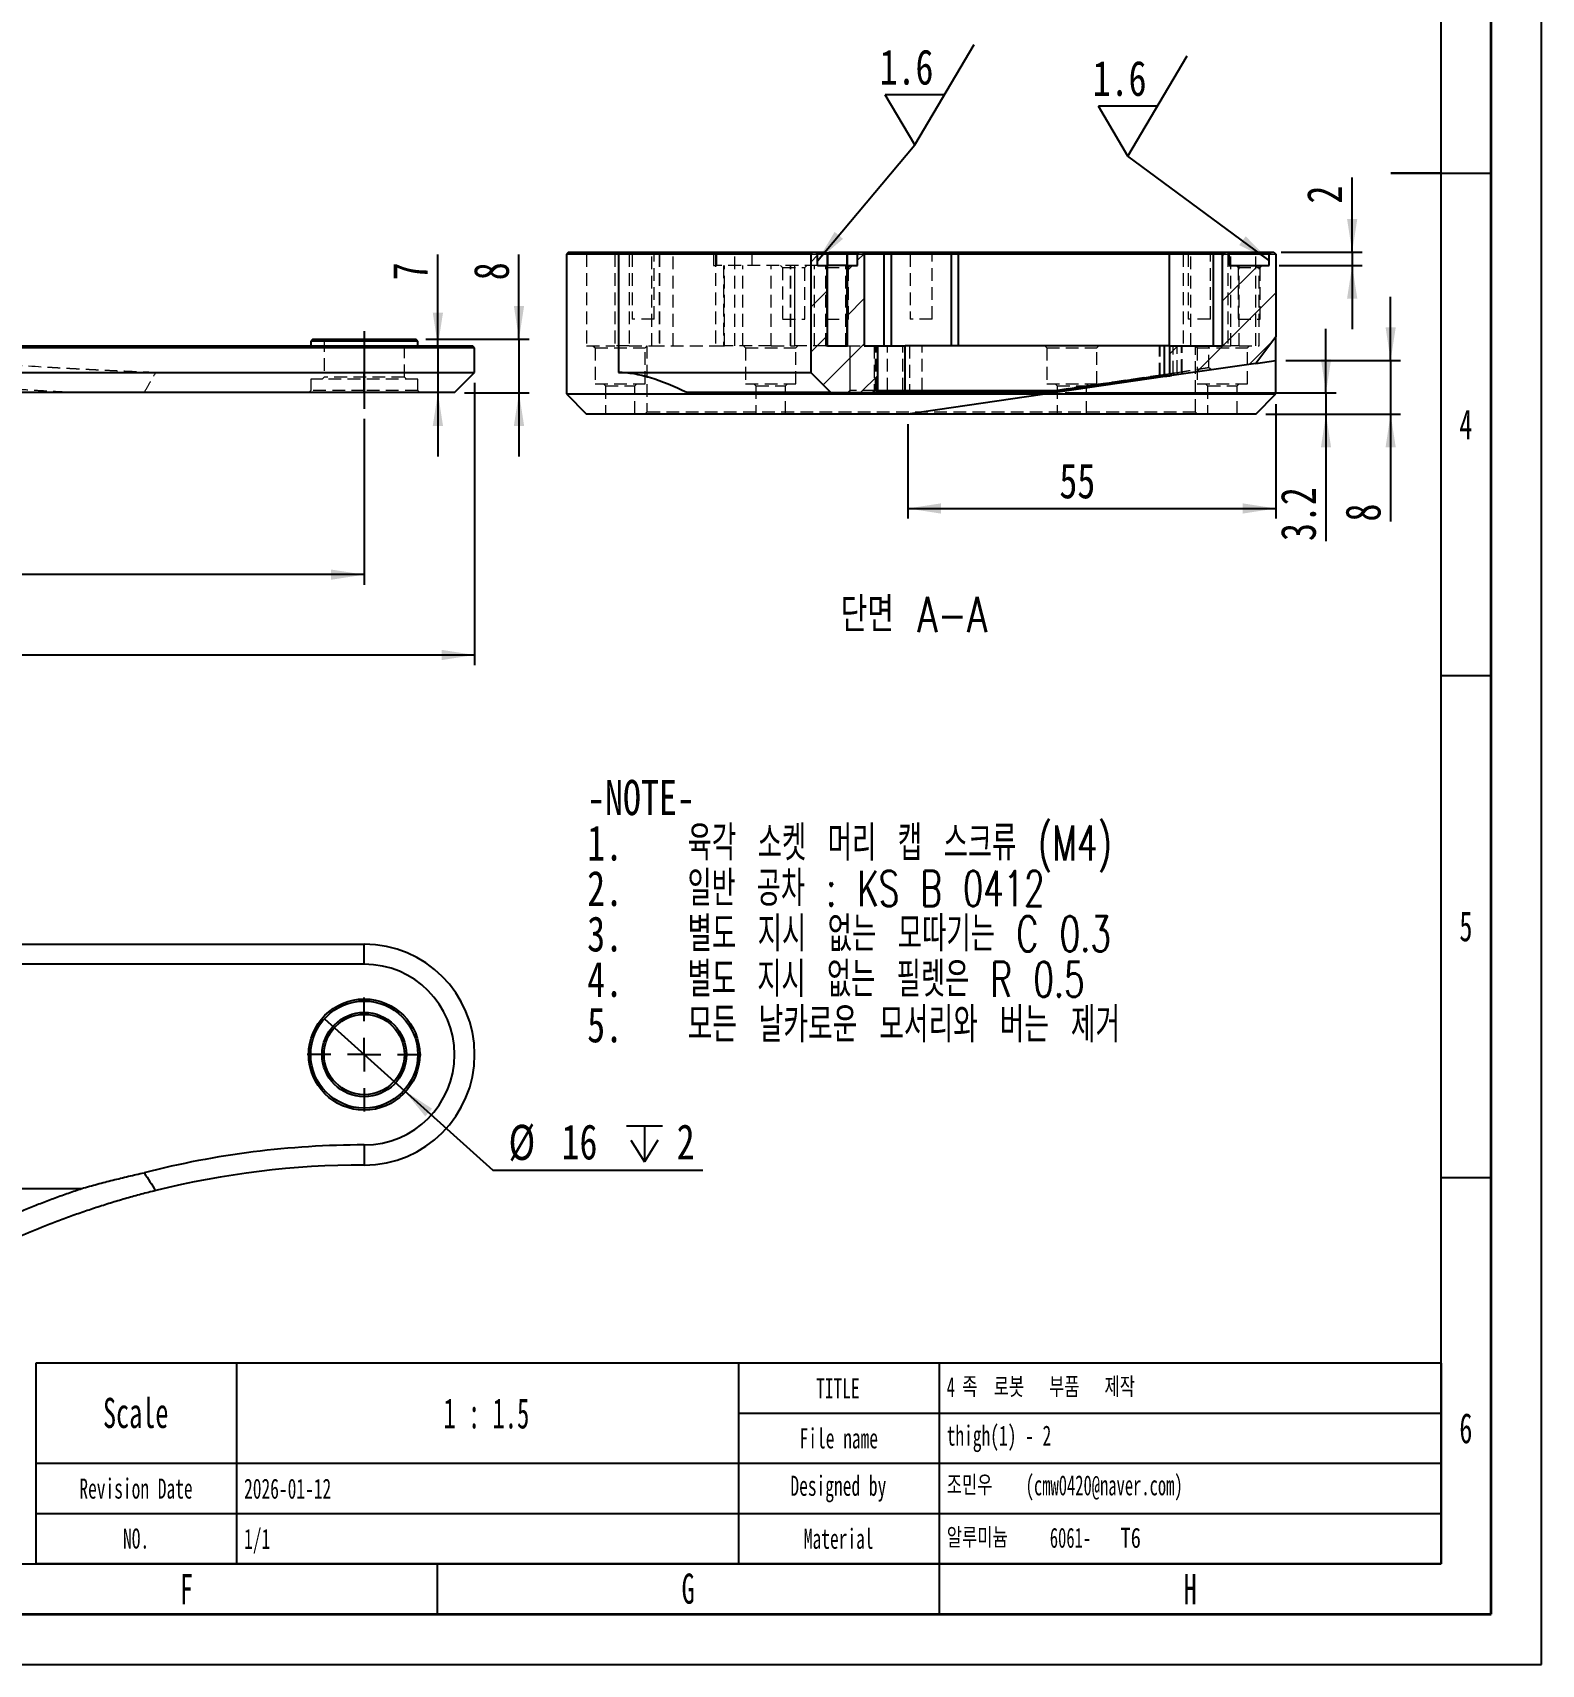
# Model space of a CAD drawing. Header units: millimetres. Extents: x 0 to 420, y 0 to 298.
# Drawn here: x 269.7 to 420, y 1 to 163.5 of the extents above; entities that cross this region are included whole.
import ezdxf

# ---------------------------------------------------------------- set-up
doc = ezdxf.new("R2010")
doc.units = ezdxf.units.MM
doc.linetypes.add('CENTERX2', pattern=[20.32, 12.7, -2.54, 2.54, -2.54])
doc.linetypes.add('HIDDEN', pattern=[1.905, 1.27, -0.635])
for name, color, linetype in [('SLD-0', 179, 'Continuous'), ('가는실선', 7, 'Continuous'), ('레이어10', 30, 'Continuous'), ('절단면', 230, 'Continuous'), ('중심선', 1, 'CENTERX2'), ('치수선', 104, 'Continuous')]:
    doc.layers.add(name, color=color, linetype=linetype)
for name, color, linetype, lineweight in [('도면층1', 4, 'Continuous', 35), ('도면층2', 3, 'Continuous', 25), ('도면층3', 5, 'Continuous', 25)]:
    doc.layers.add(name, color=color, linetype=linetype, lineweight=lineweight)
doc.styles.add('SLDTEXTSTYLE0', font='TXT', dxfattribs={"width": 0.75, "bigfont": 'bigfont'})
doc.styles.add('SLDTEXTSTYLE10', font='TXT', dxfattribs={"width": 0.680556, "bigfont": 'bigfont'})
doc.styles.add('SLDTEXTSTYLE11', font='TXT', dxfattribs={"width": 0.694444, "bigfont": 'bigfont'})
doc.styles.add('SLDTEXTSTYLE2', font='TXT', dxfattribs={"width": 0.638186})
doc.styles.add('SLDTEXTSTYLE3', font='TXT', dxfattribs={"width": 0.605})
doc.styles.add('SLDTEXTSTYLE4', font='TXT', dxfattribs={"width": 0.75})
doc.styles.add('SLDTEXTSTYLE5', font='TXT', dxfattribs={"width": 0.598704})
doc.styles.add('SLDTEXTSTYLE8', font='TXT', dxfattribs={"width": 0.684211, "bigfont": 'bigfont'})
doc.styles.add('SLDTEXTSTYLE9', font='TXT', dxfattribs={"width": 0.676471, "bigfont": 'bigfont'})
doc.dimstyles.new('SLDDIMSTYLE0', dxfattribs={"dimtxt": 3.5, "dimasz": 3.302, "dimexe": 0, "dimexo": 0.0625, "dimgap": 0.875, "dimtad": 1, "dimdec": 3, "dimlfac": 1.5, "dimrnd": 1e-09, "dimzin": 12, "dimdsep": 46, "dimtxsty": 'SLDTEXTSTYLE4', "dimsah": 1, "dimcen": 0.09, "dimadec": 0, "dimazin": 3, "dimtfac": 1, "dimtdec": 3, "dimtofl": 0, "dimtmove": 0, "dimatfit": 3, "dimfxl": 1, "dimfrac": 2, "dimtolj": 1, "dimtzin": 12, "dimarcsym": 0})
doc.dimstyles.new('SLDDIMSTYLE1', dxfattribs={"dimtxt": 3.5, "dimasz": 3.302, "dimexe": 0, "dimexo": 0.0625, "dimgap": 0.875, "dimtad": 1, "dimdec": 3, "dimlfac": 1.5, "dimrnd": 1e-09, "dimzin": 12, "dimdsep": 46, "dimtxsty": 'SLDTEXTSTYLE4', "dimsah": 1, "dimcen": 0.09, "dimadec": 0, "dimazin": 3, "dimtfac": 1, "dimtdec": 3, "dimtmove": 0, "dimatfit": 0, "dimfxl": 1, "dimfrac": 2, "dimtolj": 1, "dimtzin": 12, "dimarcsym": 0})
doc.dimstyles.new('SLDDIMSTYLE11', dxfattribs={"dimtxt": 3.5, "dimasz": 3.302, "dimexe": 0, "dimexo": 0.0625, "dimgap": 0.875, "dimtad": 0, "dimtih": 1, "dimtoh": 1, "dimdec": 3, "dimlfac": 1.5, "dimrnd": 1e-09, "dimzin": 12, "dimdsep": 46, "dimtxsty": 'SLDTEXTSTYLE4', "dimblk1": 'NONE', "dimsah": 1, "dimcen": 0, "dimadec": 0, "dimazin": 3, "dimtfac": 1, "dimtdec": 3, "dimtmove": 0, "dimatfit": 3, "dimldrblk": 'NONE', "dimfxl": 1, "dimfrac": 2, "dimtolj": 1, "dimtzin": 12, "dimarcsym": 0})
doc.dimstyles.new('SLDDIMSTYLE13', dxfattribs={"dimtxt": 0.18, "dimasz": 3.302, "dimexe": 0, "dimexo": 0.0625, "dimgap": 0, "dimtad": 0, "dimtih": 1, "dimtoh": 1, "dimdec": 0, "dimrnd": 1e-09, "dimzin": 0, "dimdsep": 46, "dimtxsty": 'Standard', "dimsah": 1, "dimcen": 0.09, "dimadec": 0, "dimazin": 0, "dimtfac": 3.302, "dimtdec": 0, "dimtofl": 0, "dimtmove": 0, "dimatfit": 3, "dimfxl": 1, "dimfrac": 2, "dimtolj": 1, "dimtzin": 0, "dimarcsym": 0})

# ---------------------------------------------------------------- blocks, each defined once
blk = doc.blocks.new('_D')
at = {"layer": '치수선', "transparency": 16777216}
for p, q in [((302.72, 125.04), (302.72, 108.53)), ((69.39, 121.86), (69.39, 108.53)), ((302.72, 109.53), (69.39, 109.53))]:
    blk.add_line(p, q, dxfattribs=at)
for points in [[(69.39, 109.53), (72.69, 109.02), (72.69, 110.04)], [(302.72, 109.53), (299.42, 110.04), (299.42, 109.02)]]:
    blk.add_solid(points, dxfattribs=at)
at = {"layer": '치수선', "transparency": 16777216, "insert": (182.18, 114.04), "char_height": 3.5, "attachment_point": 1, "style": 'SLDTEXTSTYLE4'}
blk.add_mtext('350', dxfattribs=at)
blk = doc.blocks.new('_D_2')
at = {"layer": '레이어10', "transparency": 16777216}
for p, q in [((313.72, 128.65), (313.72, 100.53)), ((34.05, 126.52), (34.05, 100.53)), ((34.05, 101.53), (313.72, 101.53))]:
    blk.add_line(p, q, dxfattribs=at)
for points in [[(34.05, 101.53), (37.36, 101.02), (37.36, 102.04)], [(313.72, 101.53), (310.42, 102.04), (310.42, 101.02)]]:
    blk.add_solid(points, dxfattribs=at)
at = {"layer": '레이어10', "transparency": 16777216, "char_height": 3.5, "attachment_point": 1, "style": 'SLDTEXTSTYLE4'}
for s, insert in [('(', (166.35, 106.04)), ('419.5', (168.07, 106.04)), (')', (179.71, 106.04))]:
    blk.add_mtext(s, dxfattribs=dict(at, insert=insert))
blk = doc.blocks.new('_D_4')
at = {"layer": '치수선', "transparency": 16777216}
for p, q in [((310.06, 132.32), (310.06, 141.43)), ((310.06, 132.32), (310.06, 127.65)), ((310.06, 127.65), (310.06, 121.3))]:
    blk.add_line(p, q, dxfattribs=at)
for points in [[(310.06, 132.32), (310.57, 135.62), (309.55, 135.62)], [(310.06, 127.65), (309.55, 124.35), (310.57, 124.35)]]:
    blk.add_solid(points, dxfattribs=at)
at = {"layer": '치수선', "transparency": 16777216, "insert": (305.55, 138.85), "char_height": 3.5, "attachment_point": 1, "rotation": 90, "style": 'SLDTEXTSTYLE4'}
blk.add_mtext('7', dxfattribs=at)
blk = doc.blocks.new('_D_5')
at = {"layer": '치수선', "transparency": 16777216}
for p, q in [((318.14, 132.99), (318.14, 141.43)), ((308.85, 132.99), (319.14, 132.99)), ((318.14, 132.99), (318.14, 127.65)), ((312.72, 127.65), (319.14, 127.65)), ((318.14, 127.65), (318.14, 121.3))]:
    blk.add_line(p, q, dxfattribs=at)
for points in [[(318.14, 132.99), (318.65, 136.29), (317.63, 136.29)], [(318.14, 127.65), (317.63, 124.35), (318.65, 124.35)]]:
    blk.add_solid(points, dxfattribs=at)
at = {"layer": '치수선', "transparency": 16777216, "insert": (313.63, 138.85), "char_height": 3.5, "attachment_point": 1, "rotation": 90, "style": 'SLDTEXTSTYLE4'}
blk.add_mtext('8', dxfattribs=at)
blk = doc.blocks.new('SW_SYMBOL_HOLE_DEPTH')
at = {"layer": '치수선', "color": 0}
for p, q in [((0, 875), (800, 875)), ((400, 875), (400, 75)), ((100, 555), (400, 75)), ((700, 555), (400, 75))]:
    blk.add_line(p, q, dxfattribs=at)
blk = doc.blocks.new('_D_41')
at = {"layer": '치수선', "transparency": 16777216}
for p, q in [((298.76, 65.3), (306.69, 58.17)), ((306.69, 58.17), (315.52, 50.23)), ((315.52, 50.23), (336.44, 50.23))]:
    blk.add_line(p, q, dxfattribs=at)
blk.add_solid([(306.69, 58.17), (308.8, 55.58), (309.48, 56.34)], dxfattribs=at)
at = {"layer": '치수선', "transparency": 16777216, "xscale": 0.004470703125, "yscale": 0.004470703125, "zscale": 0.004470703125}
blk.add_blockref('SW_SYMBOL_HOLE_DEPTH', (328.85, 50.71), dxfattribs=at)
at = {"layer": '치수선', "transparency": 16777216, "char_height": 3.5, "attachment_point": 1, "style": 'SLDTEXTSTYLE4'}
for s, insert in [('%%c', (317.1, 54.74)), ('16', (322.38, 54.79)), ('2', (333.85, 54.79))]:
    blk.add_mtext(s, dxfattribs=dict(at, insert=insert))
blk = doc.blocks.new('_None')
blk = doc.blocks.new('SW_CENTERMARKSYMBOL_21')
at = {"layer": '중심선', "color": 0}
for p, q in [((0, 3.33), (0, 5.67)), ((0, 0), (0, 1.67)), ((-3.33, 0), (-5.67, 0)), ((0, 0), (-1.67, 0)), ((0, 0), (0, -1.67)), ((0, 0), (1.67, 0)), ((3.33, 0), (5.67, 0)), ((0, -3.33), (0, -5.67))]:
    blk.add_line(p, q, dxfattribs=at)
blk = doc.blocks.new('_D_42')
at = {"layer": '치수선', "transparency": 16777216}
for p, q in [((393.55, 126.52), (393.55, 115.12)), ((356.88, 124.52), (356.88, 115.12)), ((356.88, 116.12), (393.55, 116.12))]:
    blk.add_line(p, q, dxfattribs=at)
for points in [[(356.88, 116.12), (360.18, 115.61), (360.18, 116.63)], [(393.55, 116.12), (390.24, 116.63), (390.24, 115.61)]]:
    blk.add_solid(points, dxfattribs=at)
at = {"layer": '치수선', "transparency": 16777216, "insert": (371.98, 120.63), "char_height": 3.5, "attachment_point": 1, "style": 'SLDTEXTSTYLE4'}
blk.add_mtext('55', dxfattribs=at)
blk = doc.blocks.new('_D_43')
at = {"layer": '치수선', "transparency": 16777216}
for p, q in [((404.98, 130.85), (404.98, 137.2)), ((394.55, 130.85), (405.98, 130.85)), ((404.98, 130.85), (404.98, 125.52)), ((392.55, 125.52), (405.98, 125.52)), ((404.98, 125.52), (404.98, 114.82))]:
    blk.add_line(p, q, dxfattribs=at)
for points in [[(404.98, 130.85), (405.49, 134.16), (404.48, 134.16)], [(404.98, 125.52), (404.48, 122.22), (405.49, 122.22)]]:
    blk.add_solid(points, dxfattribs=at)
at = {"layer": '치수선', "transparency": 16777216, "insert": (400.47, 114.82), "char_height": 3.5, "attachment_point": 1, "rotation": 90, "style": 'SLDTEXTSTYLE4'}
blk.add_mtext('8', dxfattribs=at)
blk = doc.blocks.new('_D_44')
at = {"layer": '치수선', "transparency": 16777216}
for p, q in [((398.54, 127.65), (398.54, 134)), ((372.55, 127.65), (399.54, 127.65)), ((398.54, 127.65), (398.54, 125.52)), ((392.55, 125.52), (399.54, 125.52)), ((398.54, 125.52), (398.54, 112.88))]:
    blk.add_line(p, q, dxfattribs=at)
for points in [[(398.54, 127.65), (399.05, 130.96), (398.04, 130.96)], [(398.54, 125.52), (398.04, 122.22), (399.05, 122.22)]]:
    blk.add_solid(points, dxfattribs=at)
at = {"layer": '치수선', "transparency": 16777216, "insert": (394.03, 112.88), "char_height": 3.5, "attachment_point": 1, "rotation": 90, "style": 'SLDTEXTSTYLE4'}
blk.add_mtext('3.2', dxfattribs=at)
blk = doc.blocks.new('_D_45')
at = {"layer": '치수선', "transparency": 16777216}
for p, q in [((401.15, 141.65), (401.15, 149.08)), ((394.08, 141.65), (402.15, 141.65)), ((401.15, 141.65), (401.15, 140.32)), ((393.88, 140.32), (402.15, 140.32)), ((401.15, 140.32), (401.15, 133.97))]:
    blk.add_line(p, q, dxfattribs=at)
for points in [[(401.15, 141.65), (401.66, 144.96), (400.64, 144.96)], [(401.15, 140.32), (400.64, 137.02), (401.66, 137.02)]]:
    blk.add_solid(points, dxfattribs=at)
at = {"layer": '치수선', "transparency": 16777216, "insert": (396.64, 146.49), "char_height": 3.5, "attachment_point": 1, "rotation": 90, "style": 'SLDTEXTSTYLE4'}
blk.add_mtext('2', dxfattribs=at)
blk = doc.blocks.new('SW_SFSYMBOL_0')
at = {"layer": '가는실선', "color": 0}
for p, q in [((0, 0), (5.9, 10)), ((0, 0), (-2.95, 5)), ((2.95, 5), (-2.95, 5))]:
    blk.add_line(p, q, dxfattribs=at)
at = {"layer": '가는실선', "color": 0, "insert": (-3.51, 9.51), "char_height": 3.5, "attachment_point": 1, "style": 'SLDTEXTSTYLE4'}
blk.add_mtext('1.6', dxfattribs=at)
blk = doc.blocks.new('SW_SFSYMBOL_1')
at = {"layer": '가는실선', "color": 0}
for p, q in [((0, 0), (5.9, 10)), ((0, 0), (-2.95, 5)), ((2.95, 5), (-2.95, 5))]:
    blk.add_line(p, q, dxfattribs=at)
at = {"layer": '가는실선', "color": 0, "insert": (-3.51, 9.51), "char_height": 3.5, "attachment_point": 1, "style": 'SLDTEXTSTYLE4'}
blk.add_mtext('1.6', dxfattribs=at)

msp = doc.modelspace()

# ---------------------------------------------------------------- hatches: boundary and pattern name
at = {"layer": '절단면', "linetype": 'Continuous', "lineweight": 18}
h = msp.add_hatch(dxfattribs=at)
h.set_pattern_fill('ANSI31', color=256, angle=3e-322, style=0)
h.paths.add_polyline_path([(350.87375, 132.32153), (348.87385, 132.32153), (348.87385, 140.32153), (347.87959, 140.32153), (347.87959, 141.45487), (347.67959, 141.65487), (347.41292, 141.65487), (347.21292, 141.45487), (347.21292, 129.65487), (349.21292, 127.65487), (353.67959, 127.65487), (353.87959, 127.85487), (353.87959, 132.32153), (352.54626, 132.32153), (352.54626, 141.45487), (352.34626, 141.65487), (352.07959, 141.65487), (351.87959, 141.45487), (351.87959, 140.32153), (350.87375, 140.32153)], flags=0)
h = msp.add_hatch(dxfattribs=at)
h.set_pattern_fill('ANSI31', color=256, angle=3e-322, style=0)
edge = h.paths.add_edge_path(flags=0)
edge.add_line((392.87959, 141.45487), (392.87959, 140.32153))
edge.add_line((392.87959, 140.32153), (388.87959, 140.32153))
edge.add_line((388.87959, 140.32153), (388.87959, 141.45487))
edge.add_line((388.87959, 141.45487), (388.67959, 141.65487))
edge.add_line((388.67959, 141.65487), (388.41292, 141.65487))
edge.add_line((388.41292, 141.65487), (388.21292, 141.45487))
edge.add_line((388.21292, 141.45487), (388.21292, 132.32153))
edge.add_line((388.21292, 132.32153), (382.94062, 132.32153))
edge.add_line((382.94062, 132.32153), (382.94062, 129.50389))
edge.add_spline(control_points=[(382.94062, 129.50389), (382.96602, 129.48955), (382.99127, 129.47497), (383.01639, 129.46016), (383.0415, 129.44535), (383.06648, 129.43031), (383.09134, 129.41508), (383.12644, 129.39356), (383.1613, 129.37163), (383.19594, 129.34936)], knot_values=[0, 0, 0, 0, 0.000131231, 0.000131231, 0.000131231, 0.00026242, 0.00026242, 0.00026242, 0.000447713, 0.000447713, 0.000447713, 0.000447713], weights=[1, 1, 1, 1, 1, 1, 1, 1, 1, 1], degree=3, periodic=0)
edge.add_line((383.19594, 129.34936), (391.56708, 130.56699))
edge.add_line((391.56708, 130.56699), (393.54626, 133.21992))
edge.add_line((393.54626, 133.21992), (393.54626, 141.45487))
edge.add_line((393.54626, 141.45487), (393.34626, 141.65487))
edge.add_line((393.34626, 141.65487), (393.07959, 141.65487))
edge.add_line((393.07959, 141.65487), (392.87959, 141.45487))

# ---------------------------------------------------------------- linework, layer by layer
at = {"color": 7, "linetype": 'Continuous', "lineweight": 25}
for p, q in [((323.07959, 141.65487), (322.87959, 141.45487)), ((322.87959, 141.45487), (322.87959, 127.52153)), ((328.05898, 141.45487), (322.87959, 141.45487)), ((323.07959, 141.65487), (328.22966, 141.65487)), ((328.22966, 141.65487), (328.05898, 141.45487)), ((347.21292, 141.45487), (328.05898, 141.45487)), ((328.05898, 141.45487), (328.05898, 129.65487)), ((328.22966, 141.65487), (347.41292, 141.65487)), ((347.21292, 141.45487), (347.41292, 141.65487)), ((347.21292, 141.45487), (347.21292, 129.65487)), ((347.41292, 141.65487), (347.67959, 141.65487)), ((347.67959, 141.65487), (347.87959, 141.45487)), ((347.67959, 141.65487), (348.78698, 141.65487)), ((347.87959, 140.32153), (347.87959, 141.45487)), ((350.83247, 141.45487), (347.87959, 141.45487)), ((348.86853, 141.65487), (348.86853, 140.32153)), ((348.86875, 141.65487), (348.86876, 141.65487)), ((348.86876, 140.32153), (348.86876, 141.65487)), ((349.01645, 141.65487), (350.83247, 141.65487)), ((350.83247, 132.32153), (350.83247, 141.65487)), ((350.83247, 141.65487), (350.86853, 141.65487)), ((350.86853, 140.32153), (350.86853, 141.65487)), ((350.86853, 141.65487), (352.07959, 141.65487)), ((351.87959, 141.45487), (350.86853, 141.45487)), ((351.87959, 141.45487), (352.07959, 141.65487)), ((351.87959, 140.32153), (351.87959, 141.45487)), ((352.07959, 141.65487), (352.34626, 141.65487)), ((352.34626, 141.65487), (352.54626, 141.45487)), ((352.34626, 141.65487), (354.59021, 141.65487)), ((352.54626, 141.45487), (352.54626, 132.32153)), ((354.52841, 141.45487), (352.54626, 141.45487)), ((354.52841, 132.32153), (354.52841, 141.45487)), ((355.21256, 141.45487), (354.52841, 141.45487)), ((354.59021, 141.65487), (355.42148, 141.65487)), ((355.21622, 141.45854), (355.21256, 141.45487)), ((355.21256, 141.45487), (355.21256, 132.32153)), ((355.21622, 141.45854), (355.21622, 132.32153)), ((355.42148, 141.65487), (355.22209, 141.45487)), ((361.20376, 141.45487), (355.22209, 141.45487)), ((355.42148, 141.65487), (361.00437, 141.65487)), ((361.20376, 141.45487), (361.00437, 141.65487)), ((361.00437, 141.65487), (361.83564, 141.65487)), ((361.20963, 141.45854), (361.20963, 132.32153)), ((361.21329, 141.45487), (361.20963, 141.45854)), ((361.89744, 141.45487), (361.21329, 141.45487)), ((361.21329, 141.45487), (361.21329, 132.32153)), ((361.83564, 141.65487), (383.12574, 141.65487)), ((361.89744, 141.45487), (361.89744, 132.32153)), ((382.92574, 141.45487), (361.89744, 141.45487)), ((383.12574, 141.65487), (382.92574, 141.45487)), ((382.92574, 141.45487), (382.92574, 132.32153)), ((387.21818, 141.45487), (382.92574, 141.45487)), ((383.12574, 141.65487), (387.13202, 141.65487)), ((387.21818, 141.45487), (387.13202, 141.65487)), ((387.13202, 141.65487), (388.41292, 141.65487)), ((387.3023, 141.45854), (387.3023, 132.32153)), ((387.30383, 141.45487), (387.3023, 141.45854)), ((388.21292, 141.45487), (387.30383, 141.45487)), ((387.30383, 141.45487), (387.30383, 132.32153)), ((388.21292, 141.45487), (388.41292, 141.65487)), ((388.21292, 141.45487), (388.21292, 132.32153)), ((388.41292, 141.65487), (388.67959, 141.65487)), ((388.67959, 141.65487), (388.87959, 141.45487)), ((388.67959, 141.65487), (393.07959, 141.65487)), ((388.87959, 140.32153), (388.87959, 141.45487)), ((392.87959, 141.45487), (388.87959, 141.45487)), ((392.87959, 141.45487), (393.07959, 141.65487)), ((392.87959, 140.32153), (392.87959, 141.45487)), ((393.07959, 141.65487), (393.34626, 141.65487)), ((393.34626, 141.65487), (393.54626, 141.45487)), ((393.54626, 141.45487), (393.54626, 133.21992)), ((347.87959, 140.32153), (348.87385, 140.32153)), ((348.87385, 132.32153), (348.87385, 140.32153)), ((350.83247, 140.32153), (348.87385, 140.32153)), ((350.86853, 132.32153), (350.86853, 140.32153)), ((350.86853, 140.32153), (350.87375, 140.32153)), ((350.87375, 132.32153), (350.87375, 140.32153)), ((350.87375, 140.32153), (351.87959, 140.32153)), ((388.87959, 140.32153), (392.87959, 140.32153)), ((302.72143, 132.12153), (187.3881, 132.12153)), ((187.8881, 132.32153), (302.72143, 132.32153)), ((297.5881, 132.9882), (297.3881, 132.7882)), ((297.3881, 132.7882), (297.3881, 132.32153)), ((302.72143, 132.7882), (297.3881, 132.7882)), ((297.5881, 132.9882), (302.72143, 132.9882)), ((302.72143, 132.9882), (307.85476, 132.9882)), ((308.05476, 132.7882), (302.72143, 132.7882)), ((302.72143, 132.12153), (302.72143, 132.32153)), ((302.72143, 132.32153), (313.52143, 132.32153)), ((302.72143, 132.12153), (302.72143, 129.65487)), ((313.72143, 132.12153), (302.72143, 132.12153)), ((308.05476, 132.7882), (307.85476, 132.9882)), ((308.05476, 132.32153), (308.05476, 132.7882)), ((313.72143, 132.12153), (313.52143, 132.32153)), ((313.72143, 129.65487), (313.72143, 132.12153)), ((348.87385, 132.32153), (350.87375, 132.32153)), ((352.54626, 132.32153), (353.87959, 132.32153)), ((353.87959, 127.85487), (353.87959, 132.32153)), ((353.87959, 132.32153), (356.60648, 132.32153)), ((356.60648, 127.85487), (356.60648, 132.32153)), ((382.43619, 132.32153), (356.60648, 132.32153)), ((382.43619, 129.42504), (382.43619, 132.32153)), ((382.92574, 132.32153), (382.43619, 132.32153)), ((382.94062, 132.32153), (382.94062, 129.50389)), ((382.94062, 132.32153), (388.21292, 132.32153)), ((393.54626, 133.21992), (391.56708, 130.56699)), ((393.54626, 127.52153), (393.54626, 133.21992)), ((391.56708, 130.56699), (383.19594, 129.34936)), ((155.91298, 129.65487), (302.72143, 129.65487)), ((302.72143, 127.65487), (302.72143, 129.65487)), ((302.72143, 129.65487), (313.72143, 129.65487)), ((311.72143, 127.65487), (313.72143, 129.65487)), ((328.05898, 129.65487), (347.21292, 129.65487)), ((349.21292, 127.65487), (347.21292, 129.65487)), ((371.64124, 127.85487), (382.43619, 129.42504)), ((382.51581, 129.25044), (371.83201, 127.69643)), ((382.43619, 129.42504), (382.84917, 129.48959)), ((382.51581, 129.25044), (382.43619, 129.42504)), ((302.72143, 127.65487), (155.91298, 127.65487)), ((311.72143, 127.65487), (302.72143, 127.65487)), ((322.87959, 127.52153), (324.87959, 125.52153)), ((322.87959, 127.52153), (393.54626, 127.52153)), ((349.21292, 127.65487), (334.86922, 127.65487)), ((349.21292, 127.65487), (353.67959, 127.65487)), ((353.87959, 127.85487), (353.67959, 127.65487)), ((356.67917, 127.65487), (353.67959, 127.65487)), ((353.87959, 127.85487), (356.60648, 127.85487)), ((356.60648, 127.85487), (371.64124, 127.85487)), ((356.60648, 127.85487), (356.67917, 127.65487)), ((371.54626, 127.65487), (356.67917, 127.65487)), ((371.83201, 127.69643), (371.54626, 127.65487)), ((371.83201, 127.69643), (371.64124, 127.85487)), ((391.54626, 125.52153), (393.54626, 127.52153)), ((391.54626, 125.52153), (324.87959, 125.52153)), ((155.91298, 72.7314), (302.72143, 72.7314)), ((302.72143, 70.7314), (302.72143, 72.7314)), ((302.72143, 70.7314), (155.91298, 70.7314)), ((302.72143, 52.7314), (302.72143, 50.7314)), ((257.30535, 48.39807), (274.57256, 48.39807))]:
    msp.add_line(p, q, dxfattribs=at)
at = {"color": 7, "linetype": 'HIDDEN', "lineweight": 18}
for p, q in [((324.67959, 141.65487), (324.87959, 141.45487)), ((324.87959, 141.45487), (324.87959, 132.32153)), ((327.68005, 141.45487), (327.68005, 132.32153)), ((329.12201, 141.45487), (329.12201, 132.32153)), ((329.12355, 141.45854), (329.12355, 132.32153)), ((329.20011, 141.65487), (329.40011, 141.45487)), ((329.29383, 141.65487), (329.20767, 141.45487)), ((329.40011, 141.45487), (329.40011, 134.9882)), ((331.36457, 132.32153), (331.36457, 141.45487)), ((331.60011, 141.45487), (331.80011, 141.65487)), ((331.60011, 134.9882), (331.60011, 141.45487)), ((332.08528, 141.65487), (332.1985, 141.45487)), ((332.12025, 141.45854), (332.12025, 132.32153)), ((332.12238, 141.45487), (332.12238, 132.32153)), ((333.50011, 141.45487), (333.30011, 141.65487)), ((333.50011, 132.32153), (333.50011, 141.45487)), ((337.31836, 141.65487), (337.51836, 141.45487)), ((337.51836, 141.45487), (337.51836, 140.32153)), ((337.5859, 141.65487), (337.70893, 141.45487)), ((337.70893, 141.45487), (337.70893, 132.32153)), ((337.81631, 141.45487), (337.81631, 140.32153)), ((339.46122, 141.65487), (339.64224, 141.45487)), ((339.64224, 132.32153), (339.64224, 141.45487)), ((341.57126, 141.65487), (341.38676, 141.45487)), ((341.38676, 140.32153), (341.38676, 141.45487)), ((347.21292, 141.45487), (347.87959, 141.45487)), ((350.86853, 141.45487), (350.83247, 141.45487)), ((350.84278, 140.32153), (350.84278, 141.65487)), ((351.87959, 141.45487), (352.54626, 141.45487)), ((356.91292, 141.65487), (357.11292, 141.45487)), ((357.11292, 141.45487), (357.11292, 134.9882)), ((359.31292, 141.45487), (359.51292, 141.65487)), ((359.31292, 134.9882), (359.31292, 141.45487)), ((384.22735, 141.45487), (384.34057, 141.65487)), ((384.30347, 141.45487), (384.30347, 132.32153)), ((384.3056, 141.45854), (384.3056, 132.32153)), ((384.62574, 141.65487), (384.82574, 141.45487)), ((384.82574, 141.45487), (384.82574, 134.9882)), ((385.06128, 132.32153), (385.06128, 141.45487)), ((387.02574, 141.45487), (387.22574, 141.65487)), ((387.02574, 134.9882), (387.02574, 141.45487)), ((387.23736, 141.45487), (387.32827, 141.45487)), ((388.21292, 141.45487), (388.87959, 141.45487)), ((388.7458, 141.45487), (388.7458, 132.32153)), ((389.04626, 141.45487), (389.23376, 141.65487)), ((389.04626, 132.32153), (389.04626, 141.45487)), ((391.54626, 141.45487), (391.74626, 141.65487)), ((391.54626, 132.32153), (391.54626, 141.45487)), ((392.87959, 141.45487), (393.54626, 141.45487)), ((337.51836, 140.32153), (337.81631, 140.32153)), ((347.87959, 140.32153), (337.81631, 140.32153)), ((338.53057, 140.32153), (338.53057, 132.32153)), ((338.6081, 132.32153), (338.6081, 140.32153)), ((340.45303, 132.32153), (340.45303, 140.32153)), ((343.27938, 132.32153), (343.27938, 140.32153)), ((344.20904, 140.32153), (344.40904, 140.12153)), ((344.40904, 140.12153), (346.60904, 140.12153)), ((344.40904, 140.12153), (344.40904, 134.9882)), ((345.19492, 132.32153), (345.19492, 140.32153)), ((345.23715, 132.32153), (345.23715, 140.32153)), ((345.6002, 140.32153), (345.6002, 132.32153)), ((345.62471, 132.32153), (345.62471, 140.32153)), ((346.60904, 140.12153), (346.80904, 140.32153)), ((346.60904, 134.9882), (346.60904, 140.12153)), ((347.5757, 132.32153), (347.5757, 140.32153)), ((348.56664, 140.32153), (348.76664, 140.12153)), ((348.70957, 132.32153), (348.70957, 140.32153)), ((348.76664, 140.12153), (350.96664, 140.12153)), ((348.76664, 140.12153), (348.76664, 134.9882)), ((348.86875, 132.32153), (348.86875, 140.32153)), ((350.70719, 132.32153), (350.70719, 140.32153)), ((350.70838, 132.32153), (350.70838, 140.32153)), ((350.84278, 140.32153), (350.83247, 140.32153)), ((350.86853, 140.32153), (350.84278, 140.32153)), ((350.84278, 132.32153), (350.84278, 140.32153)), ((350.96664, 140.12153), (351.16664, 140.32153)), ((350.96664, 134.9882), (350.96664, 140.12153)), ((389.57959, 140.32153), (389.77959, 140.12153)), ((389.77959, 140.12153), (391.97959, 140.12153)), ((389.77959, 140.12153), (389.77959, 134.9882)), ((389.87959, 132.32153), (389.87959, 140.32153)), ((391.87959, 132.32153), (391.87959, 140.32153)), ((391.97959, 140.12153), (392.17959, 140.32153)), ((391.97959, 134.9882), (391.97959, 140.12153)), ((331.60011, 134.9882), (329.40011, 134.9882)), ((344.40904, 134.9882), (346.60904, 134.9882)), ((348.76664, 134.9882), (350.96664, 134.9882)), ((359.31292, 134.9882), (357.11292, 134.9882)), ((387.02574, 134.9882), (384.82574, 134.9882)), ((389.77959, 134.9882), (391.97959, 134.9882)), ((298.72143, 132.9882), (298.72143, 129.1882)), ((302.72143, 132.12153), (302.72143, 132.32153)), ((302.72143, 132.12153), (302.72143, 129.65487)), ((306.72143, 129.1882), (306.72143, 132.9882)), ((324.87959, 132.32153), (327.68005, 132.32153)), ((325.51292, 132.32153), (325.71292, 132.12153)), ((325.71292, 132.12153), (330.71292, 132.12153)), ((325.71292, 132.12153), (325.71292, 128.52153)), ((329.12201, 132.32153), (327.68005, 132.32153)), ((329.12355, 132.32153), (329.12201, 132.32153)), ((329.12355, 132.32153), (331.36457, 132.32153)), ((330.71292, 132.12153), (330.89775, 132.30636)), ((330.71292, 128.52153), (330.71292, 132.12153)), ((330.87959, 132.32153), (330.87959, 125.72153)), ((331.36457, 132.32153), (337.70893, 132.32153)), ((337.70893, 132.32153), (338.53057, 132.32153)), ((338.53057, 132.32153), (338.6081, 132.32153)), ((343.27938, 132.32153), (338.6081, 132.32153)), ((340.51292, 132.32153), (340.71292, 132.12153)), ((340.71292, 132.12153), (345.71292, 132.12153)), ((340.71292, 132.12153), (340.71292, 128.52153)), ((343.27938, 132.32153), (345.23715, 132.32153)), ((345.23715, 132.32153), (345.6002, 132.32153)), ((345.6002, 132.32153), (345.62471, 132.32153)), ((348.70957, 132.32153), (345.62471, 132.32153)), ((345.71292, 132.12153), (345.91292, 132.32153)), ((345.71292, 128.52153), (345.71292, 132.12153)), ((348.70957, 132.32153), (348.87385, 132.32153)), ((348.86875, 132.32153), (348.87385, 132.32153)), ((350.87375, 132.32153), (352.54626, 132.32153)), ((351.10991, 132.32153), (351.10991, 127.85487)), ((351.14966, 127.85487), (351.14966, 132.32153)), ((353.53177, 132.32153), (353.53177, 127.85487)), ((353.66978, 127.85487), (353.66978, 132.32153)), ((353.77506, 127.85487), (353.77506, 132.32153)), ((354.86662, 127.85487), (354.86662, 132.32153)), ((356.39361, 127.85487), (356.39361, 132.32153)), ((357.03819, 132.32153), (357.03819, 127.85487)), ((358.3113, 127.85487), (358.3113, 132.32153)), ((370.51292, 132.32153), (370.71292, 132.12153)), ((370.71292, 132.12153), (375.71292, 132.12153)), ((370.71292, 132.12153), (370.71292, 128.52153)), ((375.71292, 132.12153), (375.91292, 132.32153)), ((375.71292, 128.52153), (375.71292, 132.12153)), ((381.96907, 129.35643), (381.96907, 132.32153)), ((382.03081, 129.36608), (382.03081, 132.32153)), ((383.30392, 129.56434), (383.30392, 132.32153)), ((383.7093, 129.62403), (383.7093, 132.32153)), ((384.15271, 129.70181), (384.15271, 132.32153)), ((384.21444, 129.70979), (384.21444, 132.32153)), ((385.5281, 132.30636), (385.71292, 132.12153)), ((385.54626, 125.72153), (385.54626, 132.32153)), ((385.71292, 132.12153), (390.71292, 132.12153)), ((385.71292, 132.12153), (385.71292, 128.52153)), ((386.87959, 130.14036), (386.87959, 132.32153)), ((388.21292, 132.32153), (389.04626, 132.32153)), ((389.87959, 132.32153), (389.04626, 132.32153)), ((389.87959, 132.32153), (391.87959, 132.32153)), ((390.71292, 132.12153), (390.91292, 132.32153)), ((390.71292, 128.52153), (390.71292, 132.12153)), ((387.12291, 129.92056), (386.87959, 130.14036)), ((386.87959, 130.13821), (386.87959, 130.14036)), ((387.12159, 129.92037), (386.87959, 130.13821)), ((308.05476, 128.9882), (297.3881, 128.9882)), ((297.3881, 128.9882), (297.3881, 127.85487)), ((298.72143, 129.1882), (298.52143, 128.9882)), ((306.72143, 129.1882), (298.72143, 129.1882)), ((302.72143, 127.65487), (302.72143, 129.65487)), ((306.92143, 128.9882), (306.72143, 129.1882)), ((308.05476, 127.85487), (308.05476, 128.9882)), ((325.71292, 128.52153), (330.71292, 128.52153)), ((326.54626, 128.52153), (326.74626, 128.32153)), ((329.67959, 128.32153), (329.87959, 128.52153)), ((340.71292, 128.52153), (345.71292, 128.52153)), ((341.54626, 128.52153), (341.74626, 128.32153)), ((344.67959, 128.32153), (344.87959, 128.52153)), ((370.71292, 128.52153), (375.71292, 128.52153)), ((384.15271, 129.70181), (371.45498, 127.85487)), ((384.21444, 129.70979), (371.46184, 127.85487)), ((371.54626, 128.52153), (371.74626, 128.32153)), ((371.64582, 127.85487), (381.96907, 129.35643)), ((374.67959, 128.32153), (374.87959, 128.52153)), ((382.0441, 129.18182), (381.96907, 129.35643)), ((382.11043, 129.19147), (382.03081, 129.36608)), ((383.47853, 129.39047), (383.30392, 129.56507)), ((383.88389, 129.44943), (383.70929, 129.62403)), ((384.15271, 129.70181), (384.10786, 129.48201)), ((384.10786, 129.48201), (384.15271, 129.70181)), ((384.21444, 129.70979), (384.17618, 129.49194)), ((384.17618, 129.49194), (384.21444, 129.70979)), ((385.71292, 128.52153), (390.71292, 128.52153)), ((386.54626, 128.52153), (386.74626, 128.32153)), ((389.67959, 128.32153), (389.87959, 128.52153)), ((297.3881, 127.85487), (297.1881, 127.65487)), ((302.72143, 127.85487), (297.3881, 127.85487)), ((308.05476, 127.85487), (302.72143, 127.85487)), ((308.25476, 127.65487), (308.05476, 127.85487)), ((326.74626, 128.32153), (329.67959, 128.32153)), ((326.74626, 128.32153), (326.74626, 125.52153)), ((329.67959, 125.52153), (329.67959, 128.32153)), ((341.74626, 128.32153), (344.67959, 128.32153)), ((341.74626, 128.32153), (341.74626, 125.52153)), ((344.67959, 125.52153), (344.67959, 128.32153)), ((351.10991, 127.85487), (350.90991, 127.65487)), ((351.14966, 127.85487), (350.95364, 127.65487)), ((351.14966, 127.85487), (351.10991, 127.85487)), ((353.66978, 127.85487), (351.14966, 127.85487)), ((353.53177, 127.85487), (353.33177, 127.65487)), ((353.66978, 127.85487), (353.47008, 127.65487)), ((353.87959, 127.85487), (353.66978, 127.85487)), ((353.77506, 127.85487), (353.84158, 127.65487)), ((354.86662, 127.85487), (354.8001, 127.65487)), ((356.39361, 127.85487), (356.4663, 127.65487)), ((357.03819, 127.85487), (356.83819, 127.65487)), ((358.3113, 127.85487), (358.23861, 127.65487)), ((371.45498, 127.85487), (371.54814, 127.65514)), ((371.46184, 127.85487), (371.54783, 127.65509)), ((371.83196, 127.69642), (371.64122, 127.85487)), ((371.64124, 127.85487), (371.64582, 127.85487)), ((371.83735, 127.69721), (371.64582, 127.85487)), ((371.74626, 128.32153), (374.67959, 128.32153)), ((371.74626, 128.32153), (371.74626, 125.52153)), ((374.67959, 125.52153), (374.67959, 128.32153)), ((386.74626, 128.32153), (389.67959, 128.32153)), ((386.74626, 128.32153), (386.74626, 125.52153)), ((389.67959, 125.52153), (389.67959, 128.32153)), ((330.87959, 125.72153), (330.67959, 125.52153)), ((385.54626, 125.72153), (330.87959, 125.72153)), ((385.74626, 125.52153), (385.54626, 125.72153))]:
    msp.add_line(p, q, dxfattribs=at)
at = {"color": 7, "linetype": 'Continuous', "lineweight": 25}
for radius in [5.53333, 5.33333, 4.2, 4]:
    msp.add_circle((302.72143, 61.7314), radius, dxfattribs=at)
for centre, radius, start, end in [((302.72143, 61.7314), 11, 270, 90), ((302.72143, 61.7314), 9, 270, 90), ((302.72143, -35.40787), 88.13927, 90, 104.4035329), ((302.72143, -35.40787), 86.13927, 90, 103.9541974)]:
    msp.add_arc(centre, radius, start, end, dxfattribs=at)
at = {"color": 7, "linetype": 'HIDDEN', "lineweight": 18}
for points in [[(327.68005, 141.45487), (327.63071, 141.52136), (327.58094, 141.58804), (327.53082, 141.65487)], [(331.36457, 141.45487), (331.29391, 141.52136), (331.22358, 141.58804), (331.15353, 141.65487)], [(337.63753, 141.65487), (337.69717, 141.58819), (337.75677, 141.52153), (337.81631, 141.45487)], [(385.27232, 141.65487), (385.20227, 141.58804), (385.13194, 141.52136), (385.06128, 141.45487)], [(388.89503, 141.65487), (388.84491, 141.58804), (388.79514, 141.52136), (388.7458, 141.45487)], [(330.88257, 132.32153), (330.8786, 132.27736), (330.8786, 132.27736), (330.88257, 132.32153)], [(385.54328, 132.32153), (385.54725, 132.27736), (385.54725, 132.27736), (385.54328, 132.32153)]]:
    msp.add_open_spline(points, degree=3, dxfattribs=at)
at = {"color": 7, "linetype": 'Continuous', "lineweight": 25}
for points in [[(354.52841, 141.45487), (354.54972, 141.52136), (354.57029, 141.58804), (354.59021, 141.65487)], [(355.22209, 141.45487), (355.21965, 141.45487), (355.21769, 141.4561), (355.21622, 141.45854)], [(361.20963, 141.45854), (361.20816, 141.4561), (361.2062, 141.45487), (361.20376, 141.45487)], [(361.83564, 141.65487), (361.85556, 141.58804), (361.87613, 141.52136), (361.89744, 141.45487)], [(387.3023, 141.45854), (387.27455, 141.4561), (387.24646, 141.45487), (387.21818, 141.45487)]]:
    msp.add_open_spline(points, degree=3, dxfattribs=at)
at = {"color": 7, "linetype": 'HIDDEN', "lineweight": 18}
for points, knots in [([(281.94928, 129.65487), (281.70812, 129.66394), (281.22559, 129.6821), (280.50352, 129.71053), (279.78236, 129.73987), (279.06232, 129.77018), (278.34342, 129.80145), (277.62572, 129.83369), (276.90929, 129.86689), (276.19418, 129.90105), (275.48045, 129.93617), (274.76817, 129.97226), (274.05739, 130.00931), (273.34817, 130.04732), (272.64057, 130.0863), (271.93466, 130.12624), (269.72444, 130.25463), (266.04326, 130.49224), (261.03881, 130.87505), (256.19242, 131.30779), (252.68944, 131.66893), (250.3816, 131.92869), (249.19758, 132.06686), (248.02383, 132.2088), (246.86138, 132.3546), (245.70919, 132.50398), (244.95448, 132.60636), (244.57614, 132.65768)], [0, 0, 0, 0, 0.017375866, 0.034768049, 0.052176574, 0.06960147, 0.087042764, 0.104500483, 0.121974654, 0.139465304, 0.156972459, 0.174496148, 0.192036395, 0.209593229, 0.227166675, 0.244756761, 0.262363512, 0.39295856, 0.524940124, 0.655420345, 0.787839712, 0.822736967, 0.857819147, 0.893086397, 0.928538861, 0.964176683, 1, 1, 1, 1]), ([(241.39796, 130.56699), (241.56635, 130.54367), (241.9031, 130.49704), (242.41301, 130.42782), (242.92636, 130.35915), (243.44351, 130.29107), (243.96435, 130.22358), (244.48892, 130.15668), (245.45708, 130.03514), (246.8866, 129.862), (248.80501, 129.64236), (250.76441, 129.43047), (252.76321, 129.22651), (254.80002, 129.0306), (257.56311, 128.78044), (261.10438, 128.48855), (264.43976, 128.24796), (266.77073, 128.09448), (268.05092, 128.01369), (269.3391, 127.93587), (270.63524, 127.86102), (271.9395, 127.7892), (273.25124, 127.72014), (274.13206, 127.67663), (274.57256, 127.65487)], [0, 0, 0, 0, 0.017894137, 0.035785361, 0.05367478, 0.071563501, 0.089452632, 0.107343278, 0.125236549, 0.187831613, 0.25039831, 0.312935153, 0.375490266, 0.43800758, 0.500514909, 0.625443952, 0.750352632, 0.786060434, 0.821738679, 0.857396311, 0.89304229, 0.928685585, 0.964335166, 1, 1, 1, 1]), ([(386.87959, 130.14036), (386.87914, 130.14029), (386.87824, 130.14014), (386.87094, 130.13896), (386.85927, 130.13709), (386.8428, 130.13444), (386.81132, 130.12938), (386.75314, 130.12002), (386.65338, 130.10398), (386.52676, 130.08361), (386.32625, 130.05137), (386.07959, 130.0117), (385.80174, 129.96701), (385.57932, 129.93124), (385.34664, 129.89382), (385.10707, 129.85529), (384.86418, 129.81623), (384.65975, 129.78335), (384.4999, 129.75765), (384.3802, 129.73839), (384.26541, 129.71993), (384.18947, 129.70772), (384.15271, 129.70181)], [0, 0, 0, 0, 0.024727362, 0.049506631, 0.074339303, 0.099226862, 0.124170782, 0.185796881, 0.248454501, 0.30982906, 0.373053479, 0.49780141, 0.56042769, 0.623132558, 0.685900293, 0.748711538, 0.811544423, 0.874375831, 0.907448099, 0.937210923, 0.969600306, 1, 1, 1, 1]), ([(386.87959, 130.13821), (386.87891, 130.1381), (386.87755, 130.13788), (386.86651, 130.1361), (386.84887, 130.13327), (386.81592, 130.12798), (386.75735, 130.11855), (386.66083, 130.10305), (386.53827, 130.08334), (386.34399, 130.05212), (386.10471, 130.01365), (385.83447, 129.97021), (385.61777, 129.93537), (385.3906, 129.89886), (385.15616, 129.86117), (384.9178, 129.82285), (384.71619, 129.79044), (384.55837, 129.76508), (384.43983, 129.74602), (384.32638, 129.72778), (384.25087, 129.71565), (384.21444, 129.70979)], [0, 0, 0, 0, 0.030921243, 0.06192146, 0.093003465, 0.124170048, 0.185815139, 0.248456223, 0.309862256, 0.373048731, 0.497790136, 0.560408197, 0.623105435, 0.685867324, 0.748675719, 0.811509882, 0.874347636, 0.907707141, 0.937193813, 0.969692439, 1, 1, 1, 1]), ([(280.79682, 127.65487), (280.98979, 127.9915), (281.3723, 128.65879), (281.75796, 129.32485), (281.94907, 129.6549)], [0, 0, 0, 0, 0.504479476, 1, 1, 1, 1]), ([(383.29947, 129.56438), (383.28539, 129.56218), (383.25644, 129.55765), (382.98635, 129.51544), (382.57703, 129.45146), (382.21309, 129.39457), (382.03081, 129.36608)], [0, 0, 0, 0, 0.23931686, 0.492013929, 0.745560531, 1, 1, 1, 1]), ([(383.70862, 129.62393), (383.69128, 129.62122), (383.65641, 129.61577), (383.38286, 129.57301), (383.10579, 129.5297), (382.94509, 129.50459), (382.94062, 129.50389)], [0, 0, 0, 0, 0.327670084, 0.658525145, 0.990484805, 1, 1, 1, 1])]:
    msp.add_open_spline(points, degree=3, knots=knots, dxfattribs=at)
at = {"color": 7, "linetype": 'Continuous', "lineweight": 25}
for points, knots in [([(334.86922, 127.65487), (333.58631, 128.28842), (332.37027, 128.78641), (330.65636, 129.2998), (330.10257, 129.43199), (329.03896, 129.60995), (328.53488, 129.65487), (328.05898, 129.65487)], [0, 0, 0, 0, 0.5, 0.5, 0.75, 0.75, 1, 1, 1, 1]), ([(383.14341, 129.34172), (383.12009, 129.33833), (382.95339, 129.31408), (382.71815, 129.27987), (382.51581, 129.25044)], [0, 0, 0, 0, 0.139882923, 1, 1, 1, 1]), ([(383.19594, 129.34936), (383.1613, 129.37163), (383.12644, 129.39356), (383.09134, 129.41508), (383.06648, 129.43031), (383.0415, 129.44535), (383.01639, 129.46016), (382.99127, 129.47497), (382.96602, 129.48955), (382.94062, 129.50389)], [0, 0, 0, 0, 0.0001852892067, 0.0001852892067, 0.0001852892067, 0.0003164754386, 0.0003164754386, 0.0003164754386, 0.0004477039302, 0.0004477039302, 0.0004477039302, 0.0004477039302]), ([(274.57256, 48.39804), (274.83003, 48.47067), (275.34492, 48.61591), (276.11931, 48.82611), (276.89509, 49.03068), (277.6724, 49.22906), (278.4512, 49.42144), (279.23154, 49.60761), (280.01328, 49.78816), (280.53563, 49.90338), (280.79682, 49.96099)], [0, 0, 0, 0, 0.12503698, 0.250048215, 0.375041294, 0.500023804, 0.625003338, 0.749987489, 0.874983846, 1, 1, 1, 1]), ([(280.79682, 49.96099), (280.98979, 49.66288), (281.3723, 49.07196), (281.75796, 48.48171), (281.94907, 48.18924)], [0, 0, 0, 0, 0.504479476, 1, 1, 1, 1]), ([(241.39796, 28.37724), (241.56635, 28.53755), (241.9031, 28.85815), (242.41301, 29.33402), (242.92636, 29.80613), (243.44351, 30.27415), (243.96435, 30.73815), (244.48892, 31.19812), (245.45708, 32.03369), (246.8866, 33.22404), (248.80501, 34.73405), (250.76441, 36.19077), (252.76321, 37.59298), (254.80002, 38.9399), (257.56311, 40.65977), (261.10438, 42.66651), (264.43976, 44.32054), (266.77073, 45.3757), (268.05092, 45.93116), (269.3391, 46.46613), (270.63524, 46.98075), (271.9395, 47.47453), (273.25124, 47.94934), (274.13206, 48.24845), (274.57256, 48.39803)], [0, 0, 0, 0, 0.017894137, 0.035785361, 0.05367478, 0.071563501, 0.089452632, 0.107343278, 0.125236549, 0.187831613, 0.25039831, 0.312935153, 0.375490266, 0.43800758, 0.500514909, 0.625443952, 0.750352632, 0.786060434, 0.821738679, 0.857396311, 0.89304229, 0.928685585, 0.964335166, 1, 1, 1, 1]), ([(281.94928, 48.18933), (281.70812, 48.12877), (281.22559, 48.00758), (280.50352, 47.81779), (279.78236, 47.62202), (279.06232, 47.4197), (278.34342, 47.21098), (277.62572, 46.99581), (276.90929, 46.77421), (276.19418, 46.54618), (275.48045, 46.31172), (274.76817, 46.07083), (274.05739, 45.8235), (273.34817, 45.56975), (272.64057, 45.30957), (271.93466, 45.04298), (269.72444, 44.18606), (266.04326, 42.6002), (261.03881, 40.04464), (256.19242, 37.15657), (252.68944, 34.74574), (250.3816, 33.01189), (249.19758, 32.0897), (248.02383, 31.14228), (246.86138, 30.16913), (245.70919, 29.17204), (244.95448, 28.48863), (244.57614, 28.14604)], [0, 0, 0, 0, 0.017375866, 0.034768049, 0.052176574, 0.06960147, 0.087042764, 0.104500483, 0.121974654, 0.139465304, 0.156972459, 0.174496148, 0.192036395, 0.209593229, 0.227166675, 0.244756761, 0.262363512, 0.39295856, 0.524940124, 0.655420345, 0.787839712, 0.822736967, 0.857819147, 0.893086397, 0.928538861, 0.964176683, 1, 1, 1, 1])]:
    msp.add_open_spline(points, degree=3, knots=knots, dxfattribs=at)
at = {"layer": 'SLD-0', "color": 7}
for p, q in [((420, 1), (420, 298)), ((0, 1), (420, 1))]:
    msp.add_line(p, q, dxfattribs=at)
at = {"layer": '가는실선'}
msp.add_line((393.54626, 127.52153), (393.54626, 130.85487), dxfattribs=at)
at = {"layer": '도면층1', "color": 7}
for p, q in [((415, 6), (415, 293)), ((5, 6), (415, 6))]:
    msp.add_line(p, q, dxfattribs=at)
at = {"layer": '도면층2', "color": 7}
for p, q in [((410, 11), (410, 288)), ((410, 149.5), (405, 149.5)), ((405, 149.5), (415, 149.5)), ((410, 11), (410, 149.5)), ((410, 149.5), (415, 149.5)), ((410, 99.5), (415, 99.5)), ((410, 49.5), (415, 49.5)), ((10, 11), (410, 11)), ((310, 11), (310, 6)), ((360, 11), (360, 6))]:
    msp.add_line(p, q, dxfattribs=at)
at = {"layer": '도면층3', "color": 7}
for p, q in [((410, 31), (270, 31)), ((270, 31), (270, 11)), ((290, 31), (290, 11)), ((340, 31), (340, 11)), ((360, 31), (360, 11)), ((410, 31), (410, 11)), ((410, 26), (340, 26)), ((410, 21), (270, 21)), ((410, 16), (270, 16)), ((410, 11), (270, 11))]:
    msp.add_line(p, q, dxfattribs=at)
at = {"layer": '중심선'}
msp.add_line((302.72143, 133.76905), (302.72143, 126.04337), dxfattribs=at)
at = {"layer": '치수선'}
for p, q in [((391.56708, 130.56699), (393.54626, 130.85487)), ((371.65457, 127.67062), (356.87959, 125.52153))]:
    msp.add_line(p, q, dxfattribs=at)

# ---------------------------------------------------------------- block references
at = {"layer": '가는실선'}
for name, p in [('SW_SFSYMBOL_0', (357.58061, 152.32976)), ('SW_SFSYMBOL_1', (378.80982, 151.20323))]:
    msp.add_blockref(name, p, dxfattribs=at)
at = {"layer": '중심선'}
msp.add_blockref('SW_CENTERMARKSYMBOL_21', (302.72143, 61.7314), dxfattribs=at)

# ---------------------------------------------------------------- texts
at = {"layer": 'SLD-0', "color": 7}
for s, insert, char_height, attachment_point, style in [('TITLE', (349.91375, 29.4948), 2, 2, 'SLDTEXTSTYLE2'), ('4', (360.75, 29.6128), 2, 1, 'SLDTEXTSTYLE3'), ('족', (362.29167, 29.61002), 2, 1, 'SLDTEXTSTYLE0'), ('로봇', (365.43333, 29.61002), 2, 1, 'SLDTEXTSTYLE0'), ('부품', (370.95278, 29.61002), 2, 1, 'SLDTEXTSTYLE0'), ('제작', (376.47222, 29.61002), 2, 1, 'SLDTEXTSTYLE0'), ('Scale', (279.9563, 27.5432), 3, 2, 'SLDTEXTSTYLE2'), ('File name', (350.00236, 24.5108), 2, 2, 'SLDTEXTSTYLE2'), ('thigh(1) - 2', (360.75, 24.7888), 2, 1, 'SLDTEXTSTYLE2'), ('Revision Date', (279.98254, 19.5108), 2, 2, 'SLDTEXTSTYLE2'), ('Designed by', (349.9589, 19.7878), 2, 2, 'SLDTEXTSTYLE2'), ('조민우', (360.75, 19.83202), 2, 1, 'SLDTEXTSTYLE0'), ('(cmw0420@naver.com)', (368.62222, 19.8348), 2, 1, 'SLDTEXTSTYLE3'), ('알루미늄', (360.76389, 14.60702), 2, 1, 'SLDTEXTSTYLE0'), ('NO.', (279.9962, 14.5288), 2, 2, 'SLDTEXTSTYLE2'), ('Material', (349.99102, 14.5108), 2, 2, 'SLDTEXTSTYLE2'), ('6061-', (371.025, 14.6098), 2, 1, 'SLDTEXTSTYLE3'), ('T6', (378.06389, 14.60702), 2, 1, 'SLDTEXTSTYLE4')]:
    msp.add_mtext(s, dxfattribs=dict(at, insert=insert, char_height=char_height, attachment_point=attachment_point, style=style))
at = {"layer": '가는실선', "char_height": 3.5, "attachment_point": 1}
for s, insert, style in [('-NOTE-', (324.93264, 89.0795), 'SLDTEXTSTYLE4'), ('육각 소켓 머리 캡 스크류 (M4)', (334.93264, 84.55381), 'SLDTEXTSTYLE8'), ('1.', (324.93264, 84.55381), 'SLDTEXTSTYLE4'), ('2.', (324.93264, 80.02811), 'SLDTEXTSTYLE4'), ('일반 공차 : KS B 0412', (334.93264, 80.02811), 'SLDTEXTSTYLE9'), ('3.', (324.93264, 75.50242), 'SLDTEXTSTYLE4'), ('별도 지시 없는 모따기는 C 0.3', (334.93264, 75.50242), 'SLDTEXTSTYLE8'), ('4.', (324.93264, 70.97672), 'SLDTEXTSTYLE4'), ('별도 지시 없는 필렛은 R 0.5', (334.93264, 70.97672), 'SLDTEXTSTYLE10'), ('모든 날카로운 모서리와 버는 제거', (334.93264, 66.45103), 'SLDTEXTSTYLE11'), ('5.', (324.93264, 66.45103), 'SLDTEXTSTYLE4')]:
    msp.add_mtext(s, dxfattribs=dict(at, insert=insert, style=style))
at = {"layer": '도면층2', "color": 7}
for s, insert, char_height, attachment_point, style in [('4', (412.47838, 125.9922), 3, 2, 'SLDTEXTSTYLE2'), ('5', (412.47838, 76.0177), 3, 2, 'SLDTEXTSTYLE2'), ('1 : 1.5', (314.89188, 27.4982), 3, 2, 'SLDTEXTSTYLE5'), ('6', (412.47838, 26.0237), 3, 2, 'SLDTEXTSTYLE2'), ('2026-01-12', (290.75, 19.4988), 2, 1, 'SLDTEXTSTYLE2'), ('1/1', (290.75, 14.4988), 2, 1, 'SLDTEXTSTYLE2'), ('F', (285.00796, 9.9922), 3, 2, 'SLDTEXTSTYLE2'), ('G', (334.99159, 10.0432), 3, 2, 'SLDTEXTSTYLE2'), ('H', (385.01353, 9.9922), 3, 2, 'SLDTEXTSTYLE2')]:
    msp.add_mtext(s, dxfattribs=dict(at, insert=insert, char_height=char_height, attachment_point=attachment_point, style=style))
at = {"layer": '절단면', "insert": (357.49105, 107.30967), "char_height": 3.5, "attachment_point": 2, "style": 'SLDTEXTSTYLE0'}
msp.add_mtext('단면 A-A', dxfattribs=at)

# ---------------------------------------------------------------- dimensions: what is measured, and where the dimension line sits
at = {"layer": '레이어10'}
dim = msp.add_linear_dim(base=(313.72143, 101.52922), p1=(34.05476, 127.52153), p2=(313.72143, 129.65487), text='(<>)', dimstyle='SLDDIMSTYLE0', dxfattribs=at)
dim.commit()
dim.dimension.update_dxf_attribs({"geometry": '_D_2', "text_midpoint": (173.8881, 101.52922), "dimtype": 160})
at = {"layer": '치수선'}
for base, p1, p2, angle, dimstyle, picture, middle in [((401.14743, 140.32153), (393.07959, 141.65487), (392.87959, 140.32153), 90, 'SLDDIMSTYLE1', '_D_45', (401.14743, 147.78421)), ((310.05741, 127.65487), (313.52143, 132.32153), (311.72143, 127.65487), 90, 'SLDDIMSTYLE1', '_D_4', (310.05741, 140.13938)), ((318.14084, 127.65487), (307.85476, 132.9882), (311.72143, 127.65487), 90, 'SLDDIMSTYLE1', '_D_5', (318.14084, 140.13938)), ((404.98366, 125.52153), (393.54626, 130.85487), (391.54626, 125.52153), 90, 'SLDDIMSTYLE1', '_D_43', (404.98366, 116.11712)), ((398.54325, 125.52153), (371.54626, 127.65487), (391.54626, 125.52153), 90, 'SLDDIMSTYLE1', '_D_44', (398.54325, 116.11712)), ((393.54626, 116.11712), (356.87959, 125.52153), (393.54626, 127.52153), 0, 'SLDDIMSTYLE0', '_D_42', (374.56527, 116.11712))]:
    dim = msp.add_linear_dim(base=base, p1=p1, p2=p2, angle=angle, dimstyle=dimstyle, dxfattribs=at)
    dim.commit()
    dim.dimension.update_dxf_attribs({"geometry": picture, "text_midpoint": middle, "dimtype": 160})
dim = msp.add_linear_dim(base=(69.3881, 109.52922), p1=(302.72143, 126.04337), p2=(69.3881, 122.86255), dimstyle='SLDDIMSTYLE0', dxfattribs=at)
dim.commit()
dim.dimension.update_dxf_attribs({"geometry": '_D', "text_midpoint": (186.05476, 109.52922), "dimtype": 160})
dim = msp.add_diameter_dim_2p(p1=(298.75512, 65.2969), p2=(306.68775, 58.1659), text='<> {\\fGDT;x}2', dimstyle='SLDDIMSTYLE11', dxfattribs=at)
dim.commit()
dim.dimension.update_dxf_attribs({"geometry": '_D_41', "text_midpoint": (326.76981, 53.03367), "dimtype": 163})

# ---------------------------------------------------------------- leaders
at = {"layer": '가는실선'}
for points in [[(347.87959, 140.79405), (357.58061, 152.32976)], [(392.87959, 140.8322), (378.80982, 151.20323)]]:
    msp.add_leader(points, dimstyle='SLDDIMSTYLE13', dxfattribs=at)

doc.saveas('drawing.dxf')
